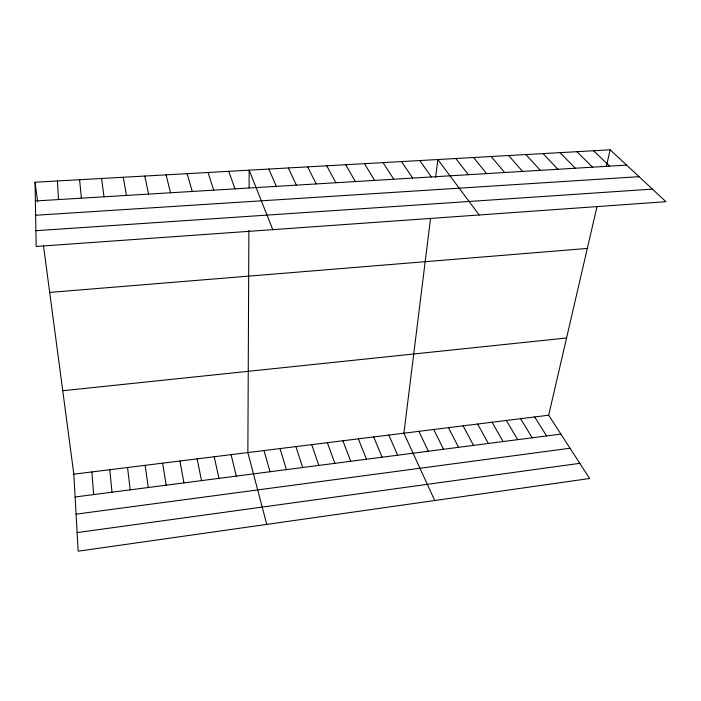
<?xml version="1.0" encoding="UTF-8"?>
<svg xmlns="http://www.w3.org/2000/svg" width="701" height="701" viewBox="0 0 701 701"><rect width="100%" height="100%" fill="white"/><g stroke="black" fill="none" stroke-linecap="round" stroke-linejoin="round"><path stroke-width="1.05" d="M248.881 230.454L247.856 452.574L266.748 524.383M249.083 187.842L249.162 170.159L272.777 229.648M430.519 218.624L403.907 433.192L434.725 500.523M435.619 177.528L437.845 159.53L479.169 214.979M43.488 245.736L73.833 474.183L78.162 551.188L589.62 478.511L548.681 415.211L596.963 206.795M606.383 166.128L610.159 149.812L35.05 182.234L36.172 246.463L665.95 201.704L610.159 149.812M77.11 532.585L579.797 463.326M76.076 514.166L570.036 448.228M75.112 496.983L560.879 434.077M73.833 474.183L548.681 415.211M62.748 390.737L566.566 337.996M49.683 292.413L587.315 248.426M35.891 230.699L652.412 189.112M35.628 215.251L639.04 176.678M35.374 200.968L626.606 165.112M593.607 150.75L609.66 166.137M576.905 151.688L592.555 167.171M560.055 152.643L575.293 168.222M543.065 153.598L557.882 169.274M525.916 154.562L540.313 170.343M508.619 155.543L522.578 171.421M491.164 156.525L504.685 172.507M473.552 157.515L486.617 173.603M455.781 158.514L468.391 174.707M419.75 160.547L431.422 176.95M401.489 161.581L412.67 178.089M383.061 162.614L393.743 179.237M534.67 416.955L546.596 435.926M520.571 418.707L532.199 437.792M364.467 163.666L374.641 180.394M506.359 420.469L517.697 439.667M345.698 164.726L355.354 181.559M492.041 422.247L503.09 441.56M477.626 424.035L488.369 443.47M326.745 165.786L335.875 182.742M463.098 425.84L473.534 445.389M448.465 427.663L458.594 447.326M307.625 166.864L316.221 183.934M433.726 429.494L443.531 449.271M418.874 431.334L428.364 451.234M288.321 167.96L296.365 185.143M388.827 435.067L397.669 455.212M268.834 169.055L276.317 186.352M373.642 436.951L382.141 457.218M358.334 438.852L366.492 459.251M342.912 440.771L350.719 461.293M327.376 442.699L334.833 463.352M228.701 171.316L235.019 188.858M311.708 444.644L318.815 465.42M208.031 172.481L213.735 190.146M295.936 446.598L302.666 467.514M280.032 448.579L286.394 469.617M187.167 173.655L192.24 191.452M264.005 450.568L269.999 471.747M166.084 174.847L170.527 192.775M231.085 454.66L236.29 476.11M214.182 456.754L218.975 478.354M144.792 176.047L148.586 194.098M197.13 458.875L201.52 480.614M179.947 461.004L183.916 482.893M123.288 177.257L126.417 195.448M162.623 463.159L166.163 485.188M145.16 465.324L148.261 487.51M101.566 178.483L104.011 196.806M35.05 182.234L37.644 201.748M127.547 467.514L130.202 489.841M109.794 469.723L111.994 492.198M79.616 179.719L81.377 198.181M91.884 471.939L93.636 494.582M57.447 180.972L58.498 199.566"/></g></svg>
